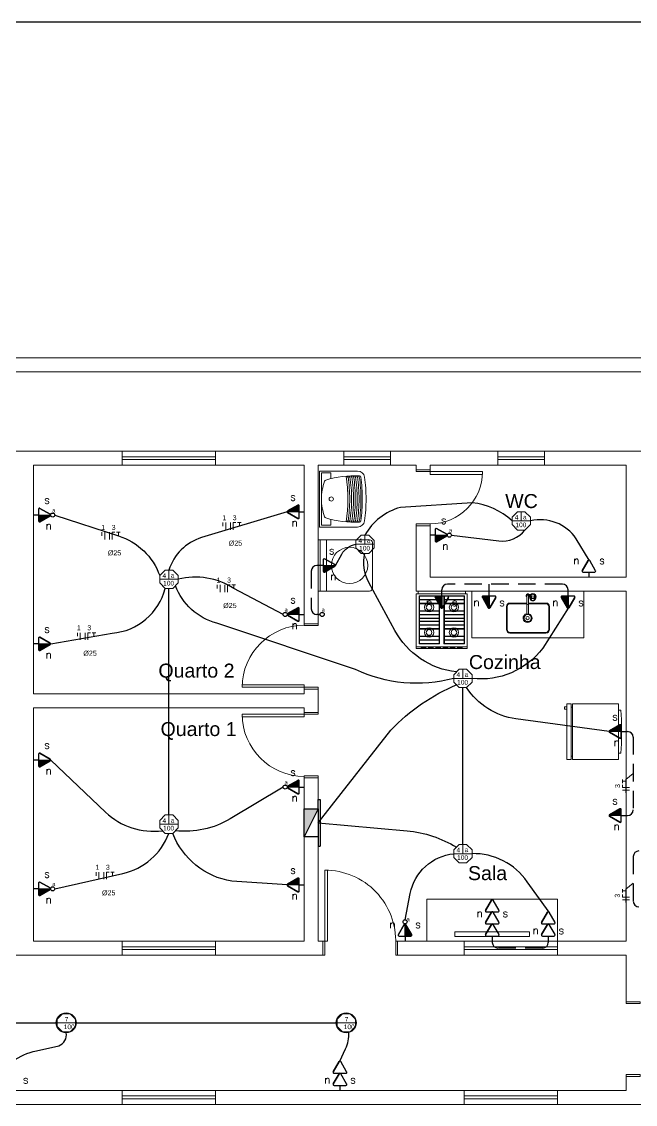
# Model space of a CAD drawing. Header units: millimetres. Extents: x 50 to 186, y -32 to 33.
# Drawn here: x 67.29 to 73.87, y 21.82 to 33.43 of the extents above; entities that cross this region are included whole.
import ezdxf

# ---------------------------------------------------------------- set-up
doc = ezdxf.new("R2010")
doc.units = ezdxf.units.MM
doc.linetypes.add('HIDDEN', pattern=[0.375, 0.25, -0.125])
doc.layers.get('0').update_dxf_attribs({"lineweight": 30})
for name, color, linetype in [('1 - Circuitos', 7, 'Continuous'), ('5 - Identificadores', 7, 'Continuous'), ('7 - Eletroduto', 6, 'Continuous'), ('8 - Pontos de luz', 5, 'Continuous'), ('Pontos de iluminação', 5, 'Continuous'), ('Pontos de Tomadas', 240, 'Continuous'), ('TEXTO', 7, 'Continuous')]:
    doc.layers.add(name, color=color, linetype=linetype)
for name, color, linetype, lineweight in [('11 - Quadro de cargas', 7, 'Continuous', 30), ('3 - Cozinha', 160, 'Continuous', 20), ('4 - Edificação', 7, 'Continuous', 20), ('Portas', 251, 'Continuous', 9)]:
    doc.layers.add(name, color=color, linetype=linetype, lineweight=lineweight)
doc.styles.add('Arial0', font='arial.ttf', dxfattribs={"height": 3.14658})
doc.styles.add('ROMANS', font='ROMANS.SHX')
doc.styles.add('SEACAD_Arial', font='arial.ttf')
doc.styles.get("Standard").update_dxf_attribs({"font": 'arial.ttf'})
doc.styles.add('TEXTO_NOMEQUADRO', font='arial.ttf')

# ---------------------------------------------------------------- blocks, each defined once
blk = doc.blocks.new('CO-F4PB')
for p, q in [((0.254, 0), (-0.254, 0)), ((0.254, 0), (-0.254, 0)), ((-0.254, 0), (-0.254, -0.03)), ((0.254, -0.03), (0.254, 0)), ((-0.274, -0.03), (-0.274, -0.596)), ((0.273, -0.03), (-0.274, -0.03)), ((-0.243, -0.05), (-0.243, -0.566)), ((-0.024, -0.05), (-0.243, -0.05)), ((-0.024, -0.09), (-0.243, -0.09)), ((-0.024, -0.095), (-0.243, -0.095)), ((-0.028, -0.055), (-0.239, -0.055)), ((-0.239, -0.055), (-0.239, -0.09)), ((-0.239, -0.095), (-0.239, -0.13)), ((-0.028, -0.055), (-0.028, -0.09)), ((-0.028, -0.095), (-0.028, -0.13)), ((-0.024, -0.05), (-0.024, -0.566)), ((0.023, -0.05), (0.023, -0.566)), ((0.243, -0.05), (0.023, -0.05)), ((0.243, -0.09), (0.023, -0.09)), ((0.243, -0.095), (0.023, -0.095)), ((0.238, -0.055), (0.028, -0.055)), ((0.028, -0.055), (0.028, -0.09)), ((0.028, -0.095), (0.028, -0.13)), ((0.238, -0.055), (0.238, -0.09)), ((0.238, -0.095), (0.238, -0.13)), ((0.243, -0.05), (0.243, -0.566)), ((0.273, -0.596), (0.273, -0.03)), ((-0.024, -0.13), (-0.243, -0.13)), ((-0.024, -0.135), (-0.243, -0.135)), ((-0.024, -0.21), (-0.243, -0.21)), ((-0.024, -0.215), (-0.243, -0.215)), ((-0.239, -0.135), (-0.239, -0.21)), ((-0.239, -0.215), (-0.239, -0.25)), ((-0.028, -0.135), (-0.028, -0.21)), ((-0.028, -0.215), (-0.028, -0.25)), ((0.243, -0.13), (0.023, -0.13)), ((0.243, -0.135), (0.023, -0.135)), ((0.243, -0.21), (0.023, -0.21)), ((0.243, -0.215), (0.023, -0.215)), ((0.028, -0.135), (0.028, -0.21)), ((0.028, -0.215), (0.028, -0.25)), ((0.238, -0.135), (0.238, -0.21)), ((0.238, -0.215), (0.238, -0.25)), ((-0.024, -0.25), (-0.243, -0.25)), ((-0.024, -0.255), (-0.243, -0.255)), ((-0.024, -0.29), (-0.243, -0.29)), ((-0.024, -0.295), (-0.243, -0.295)), ((-0.243, -0.321), (-0.024, -0.321)), ((-0.243, -0.326), (-0.024, -0.326)), ((-0.239, -0.295), (-0.239, -0.321)), ((-0.239, -0.326), (-0.239, -0.361)), ((-0.239, -0.255), (-0.239, -0.29)), ((-0.028, -0.255), (-0.028, -0.29)), ((-0.028, -0.295), (-0.028, -0.321)), ((-0.028, -0.326), (-0.028, -0.361)), ((0.023, -0.321), (0.243, -0.321)), ((0.023, -0.326), (0.243, -0.326)), ((0.243, -0.25), (0.023, -0.25)), ((0.243, -0.255), (0.023, -0.255)), ((0.243, -0.29), (0.023, -0.29)), ((0.243, -0.295), (0.023, -0.295)), ((0.028, -0.255), (0.028, -0.29)), ((0.028, -0.295), (0.028, -0.321)), ((0.028, -0.326), (0.028, -0.361)), ((0.238, -0.255), (0.238, -0.29)), ((0.238, -0.295), (0.238, -0.321)), ((0.238, -0.326), (0.238, -0.361)), ((-0.243, -0.361), (-0.024, -0.361)), ((-0.243, -0.366), (-0.024, -0.366)), ((-0.243, -0.401), (-0.024, -0.401)), ((-0.243, -0.406), (-0.024, -0.406)), ((-0.239, -0.366), (-0.239, -0.401)), ((-0.239, -0.406), (-0.239, -0.481)), ((-0.028, -0.366), (-0.028, -0.401)), ((-0.028, -0.406), (-0.028, -0.481)), ((0.023, -0.401), (0.243, -0.401)), ((0.023, -0.406), (0.243, -0.406)), ((0.023, -0.361), (0.243, -0.361)), ((0.023, -0.366), (0.243, -0.366)), ((0.028, -0.366), (0.028, -0.401)), ((0.028, -0.406), (0.028, -0.481)), ((0.238, -0.366), (0.238, -0.401)), ((0.238, -0.406), (0.238, -0.481)), ((-0.243, -0.481), (-0.024, -0.481)), ((-0.243, -0.486), (-0.024, -0.486)), ((-0.243, -0.521), (-0.024, -0.521)), ((-0.243, -0.526), (-0.024, -0.526)), ((-0.243, -0.566), (-0.024, -0.566)), ((-0.239, -0.486), (-0.239, -0.521)), ((-0.239, -0.526), (-0.239, -0.561)), ((-0.239, -0.561), (-0.028, -0.561)), ((-0.028, -0.486), (-0.028, -0.521)), ((-0.028, -0.526), (-0.028, -0.561)), ((0.023, -0.481), (0.243, -0.481)), ((0.023, -0.486), (0.243, -0.486)), ((0.023, -0.521), (0.243, -0.521)), ((0.023, -0.526), (0.243, -0.526)), ((0.023, -0.566), (0.243, -0.566)), ((0.028, -0.486), (0.028, -0.521)), ((0.028, -0.526), (0.028, -0.561)), ((0.028, -0.561), (0.238, -0.561)), ((0.238, -0.486), (0.238, -0.521)), ((0.238, -0.526), (0.238, -0.561)), ((-0.274, -0.596), (0.273, -0.596)), ((-0.274, -0.596), (-0.274, -0.616)), ((-0.274, -0.616), (0.273, -0.616)), ((0.273, -0.616), (0.273, -0.596))]:
    blk.add_line(p, q)
for points in [[(-0.22, -0.606), (-0.17, -0.606), (-0.17, -0.596), (-0.22, -0.596)], [(-0.142, -0.606), (-0.092, -0.606), (-0.092, -0.596), (-0.142, -0.596)], [(-0.064, -0.606), (-0.014, -0.606), (-0.014, -0.596), (-0.064, -0.596)], [(0.014, -0.606), (0.064, -0.606), (0.064, -0.596), (0.014, -0.596)], [(0.092, -0.606), (0.142, -0.606), (0.142, -0.596), (0.092, -0.596)], [(0.17, -0.606), (0.22, -0.606), (0.22, -0.596), (0.17, -0.596)]]:
    blk.add_lwpolyline(points, close=True)
for centre, radius in [((-0.131, -0.173), 0.05), ((-0.131, -0.173), 0.03), ((0.136, -0.173), 0.05), ((0.136, -0.173), 0.03), ((-0.131, -0.443), 0.05), ((-0.131, -0.443), 0.03), ((0.136, -0.443), 0.05), ((0.136, -0.443), 0.03)]:
    blk.add_circle(centre, radius)
blk = doc.blocks.new('DUPLEX320PL')
for p, q in [((-0.058, -0.125), (-0.058, -0.618)), ((-0.058, -0.125), (0.538, -0.125)), ((0.538, -0.618), (0.538, -0.125)), ((0.538, -0.618), (-0.058, -0.618)), ((0.538, -0.634), (-0.058, -0.634)), ((-0.058, -0.634), (-0.058, -0.68)), ((-0.058, -0.68), (0.538, -0.68)), ((-0.023, -0.618), (-0.023, -0.634)), ((0.503, -0.634), (0.503, -0.618)), ((0.538, -0.634), (0.538, -0.68))]:
    blk.add_line(p, q)
blk.add_lwpolyline([(0.471, -0.125), (0.471, -0.1), (0.371, -0.093), (0.109, -0.093), (0.009, -0.1), (0.009, -0.125)])
blk.add_lwpolyline([(0.48, -0.68), (0.48, -0.704), (0.504, -0.704), (0.504, -0.68)], close=True)
blk = doc.blocks.new('A$C1AD15EB6')
for p, q in [((0.55, 0.58), (0, 0.58)), ((0, 0.03), (0, 0.58)), ((0.55, 0.561), (0, 0.561)), ((0.55, 0.491), (0, 0.491)), ((0.55, 0.03), (0.55, 0.58)), ((0.03, 0), (0.52, 0))]:
    blk.add_line(p, q)
for centre, start, end in [((0.03, 0.03), 180, 270), ((0.52, 0.03), 270, 0)]:
    blk.add_arc(centre, 0.03, start, end)
blk = doc.blocks.new('TANQUE-02')
for p, q in [((-0.3, 0), (0.3, 0)), ((-0.3, -0.408), (-0.3, 0)), ((0.3, -0.408), (0.3, 0)), ((-0.28, -0.02), (0.28, -0.02)), ((-0.28, -0.12), (-0.28, -0.02)), ((0.28, -0.12), (0.28, -0.02)), ((-0.28, -0.12), (-0.217, -0.12)), ((0.217, -0.12), (0.28, -0.12))]:
    blk.add_line(p, q)
blk.add_circle((0, -0.125), 0.0225)
for centre, radius, start, end in [((0.845, -0.382), 1.094, 163.278, 182.4053), ((-0.184, -0.073), 0.02, 110.2384, 163.278), ((0, -0.571), 0.551, 90, 110.2384), ((0, -0.571), 0.551, 69.7616, 90), ((0.184, -0.073), 0.02, 16.722, 69.7616), ((-0.845, -0.382), 1.094, 357.5947, 16.722), ((0, 1.215), 1.518, 260.7226, 279.2774), ((0.845, -0.382), 1.084, 177.5224, 178.0541), ((0, 1.215), 1.578, 261.3053, 270), ((0.845, -0.382), 1.084, 176.4604, 176.9911), ((0, 1.215), 1.558, 261.2252, 270), ((0.845, -0.382), 1.084, 175.4, 175.93), ((0, 1.215), 1.538, 261.1569, 270), ((0, 1.215), 1.518, 270, 279.2774), ((0, 1.215), 1.538, 270, 278.8431), ((0, 1.215), 1.558, 270, 278.7748), ((0, 1.215), 1.578, 270, 278.6947), ((-0.845, -0.382), 1.084, 4.07, 4.6), ((-0.845, -0.382), 1.084, 3.0089, 3.5396), ((-0.845, -0.382), 1.084, 1.9459, 2.4776), ((-0.225, -0.408), 0.075, 180, 262.0805), ((-0.233, -0.427), 0.015, 182.4053, 261.8717), ((0.845, -0.382), 1.084, 178.5864, 179.1193), ((0, 1.215), 1.598, 261.3969, 270), ((0.845, -0.382), 1.084, 179.6527, 180.1868), ((0, 1.215), 1.618, 261.4997, 270), ((0.845, -0.382), 1.084, 180.7216, 181.2572), ((0, 1.215), 1.638, 261.6133, 270), ((0.845, -0.382), 1.084, 181.7934, 182.3305), ((0, 1.215), 1.658, 261.7373, 270), ((0, 1.206), 1.664, 261.8717, 270), ((0, 1.215), 1.598, 270, 278.6031), ((0, 1.215), 1.618, 270, 278.5003), ((0, 1.215), 1.638, 270, 278.3867), ((0, 1.215), 1.658, 270, 278.2627), ((0, 1.206), 1.664, 270, 278.1283), ((0.225, -0.408), 0.075, 277.9195, 0), ((0.233, -0.427), 0.015, 278.1283, 357.5947), ((-0.845, -0.382), 1.084, 357.6695, 358.2066), ((-0.845, -0.382), 1.084, 0.8807, 1.4136), ((-0.845, -0.382), 1.084, 359.8132, 0.3473), ((-0.845, -0.382), 1.084, 358.7428, 359.2784), ((0, 1.206), 1.704, 262.0805, 270), ((0, 1.206), 1.704, 270, 277.9195)]:
    blk.add_arc(centre, radius, start, end)
blk = doc.blocks.new('CUBA-COZ-02')
for p, q in [((-0.009, 0.245), (-0.009, 0.228)), ((0.011, 0.245), (0.011, 0.228)), ((0.015, 0.252), (0.031, 0.252)), ((0.038, 0.252), (0.038, 0.237)), ((0.04, 0.216), (0.04, 0.238)), ((0.071, 0.216), (0.071, 0.238)), ((0.073, 0.252), (0.073, 0.237)), ((-0.009, 0.228), (-0.009, 0.057)), ((0.011, 0.228), (0.011, 0.057)), ((0.015, 0.232), (0.021, 0.232)), ((0.031, 0.203), (0.031, 0.224)), ((0.081, 0.203), (0.081, 0.224)), ((-0.009, 0.057), (-0.009, 0.052)), ((0.011, 0.057), (0.011, 0.052))]:
    blk.add_line(p, q)
for points in [[(-0.009, 0.161), (-0.189, 0.161, 0.414214), (-0.227, 0.123), (-0.227, -0.123, 0.414214), (-0.189, -0.161), (0.197, -0.161, 0.414214), (0.235, -0.123), (0.235, 0.123, 0.414214), (0.197, 0.161), (0.011, 0.161)], [(-0.009, 0.153), (-0.189, 0.153, 0.414214), (-0.219, 0.123), (-0.219, -0.123, 0.414214), (-0.189, -0.153), (0.197, -0.153, 0.414214), (0.227, -0.123), (0.227, 0.123, 0.414214), (0.197, 0.153), (0.011, 0.153)]]:
    blk.add_lwpolyline(points, format="xyb")
blk.add_lwpolyline([(0.011, 0.037, -7.502529), (-0.009, 0.037, -0.133288)], format="xyb", close=True)
at = {"linetype": 'Continuous'}
for points in [[(0.039, 0.237, 0), (0.036, 0.235, 0), (0.034, 0.233, 0), (0.032, 0.23, 0), (0.031, 0.227, 0), (0.031, 0.224, 0)], [(0.081, 0.224, 0), (0.08, 0.227, 0), (0.079, 0.23, 0), (0.077, 0.233, 0), (0.075, 0.235, 0), (0.072, 0.237, 0)], [(0.039, 0.216, 0), (0.036, 0.213, 0), (0.034, 0.211, 0), (0.032, 0.208, 0), (0.031, 0.205, 0), (0.031, 0.202, 0)], [(0.031, 0.202, 0), (0.031, 0.199, 0), (0.032, 0.196, 0), (0.034, 0.193, 0), (0.037, 0.191, 0), (0.041, 0.188, 0), (0.045, 0.187, 0), (0.049, 0.186, 0), (0.053, 0.185, 0), (0.058, 0.185, 0), (0.062, 0.186, 0), (0.066, 0.187, 0), (0.07, 0.188, 0), (0.074, 0.191, 0), (0.077, 0.193, 0), (0.079, 0.196, 0), (0.08, 0.199, 0), (0.081, 0.202, 0)], [(0.075, 0.199, 0), (0.075, 0.201, 0), (0.073, 0.203, 0), (0.072, 0.205, 0), (0.069, 0.207, 0), (0.066, 0.208, 0), (0.062, 0.209, 0), (0.058, 0.21, 0), (0.055, 0.21, 0), (0.051, 0.209, 0), (0.047, 0.209, 0), (0.044, 0.207, 0), (0.041, 0.206, 0), (0.038, 0.204, 0), (0.037, 0.202, 0), (0.036, 0.2, 0), (0.036, 0.198, 0), (0.037, 0.196, 0), (0.038, 0.194, 0), (0.041, 0.192, 0), (0.044, 0.191, 0), (0.047, 0.189, 0), (0.051, 0.189, 0), (0.055, 0.188, 0), (0.058, 0.188, 0), (0.062, 0.189, 0), (0.066, 0.19, 0), (0.069, 0.191, 0), (0.072, 0.193, 0), (0.073, 0.195, 0), (0.075, 0.197, 0), (0.075, 0.199, 0)], [(0.081, 0.203, 0), (0.08, 0.206, 0), (0.079, 0.208, 0), (0.077, 0.211, 0), (0.075, 0.214, 0), (0.072, 0.216, 0)]]:
    blk.add_polyline3d(points, dxfattribs=at)
blk.add_circle((0, 0), 0.0182)
for centre, radius, start, end in [((0.001, 0.242), 0.0173, 35.4187, 234.5813), ((0.001, 0.242), 0.0126, 322.2518, 217.7482), ((0.001, 0.224), 0.0233, 64.5555, 115.4445), ((0.001, 0.242), 0.0173, 324.5813, 35.4187), ((0.056, 0.227), 0.035, 315.5647, 224.4353), ((0.056, 0.227), 0.032, 321.3752, 218.6248), ((0.056, 0.173), 0.0816, 77.5382, 102.4618), ((0.04, 0.236), 0.002, 74.314, 121.5675), ((0.056, 0.291), 0.0549, 254.3139, 285.6861), ((0.071, 0.236), 0.002, 58.4325, 105.6861), ((0.001, 0.121), 0.0233, 64.5555, 115.4445), ((0.001, 0.242), 0.0173, 305.4187, 324.5813), ((0.04, 0.214), 0.002, 63.9749, 122.1559), ((0.056, 0.246), 0.0335, 243.9749, 296.0251), ((0.071, 0.214), 0.002, 57.8441, 116.0251), ((0, 0), 0.0482, 101.3439, 77.3856), ((0.001, 0.052), 0.0112, 153.7208, 26.2792), ((0.001, 0.052), 0.01, 180, 0)]:
    blk.add_arc(centre, radius, start, end)
blk = doc.blocks.new('ponto de luz')
at = {"color": 5, "linetype": 'Continuous', "lineweight": 15, "true_color": 0x000005}
blk.add_lwpolyline([(63.64, -13.76), (63.558, -13.76), (63.501, -13.819), (63.501, -13.898), (63.558, -13.957), (63.64, -13.957), (63.698, -13.898), (63.698, -13.819)], close=True, dxfattribs=at)
for points in [[(63.599, -13.859), (63.599, -13.76), (63.599, -13.76)], [(63.698, -13.859), (63.501, -13.859), (63.501, -13.859)]]:
    blk.add_lwpolyline(points, dxfattribs=at)
at = {"layer": '1 - Circuitos'}
blk.add_attdef('N', (63.531, -13.845), '', height=0.05, dxfattribs=at)
at = {"layer": '5 - Identificadores', "flags": 4}
for tag, p in [('R', (63.619, -13.843)), ('S', (63.538, -13.925))]:
    blk.add_attdef(tag, p, '', height=0.05, dxfattribs=at)
blk = doc.blocks.new('Sensor')
at = {"color": 5, "linetype": 'Continuous', "lineweight": 15, "true_color": 0x000005}
blk.add_lwpolyline([(63.64, -14.157), (63.558, -14.157), (63.501, -14.215), (63.501, -14.295), (63.558, -14.353), (63.64, -14.353), (63.698, -14.295), (63.698, -14.215)], close=True, dxfattribs=at)
blk.add_lwpolyline([(63.698, -14.255), (63.501, -14.255), (63.501, -14.255)], dxfattribs=at)
at = {"layer": '8 - Pontos de luz'}
blk.add_circle((63.599, -14.255), 0.106, dxfattribs=at)
at = {"layer": '5 - Identificadores'}
for tag, p in [('N', (63.583, -14.244)), ('S', (63.574, -14.323))]:
    blk.add_attdef(tag, p, '', height=0.05, dxfattribs=at)

msp = doc.modelspace()

# ---------------------------------------------------------------- hatches: boundary and pattern name
at = {"layer": '7 - Eletroduto'}
h = msp.add_hatch(color=256, dxfattribs=at)
h.dxf.hatch_style = 1
h.paths.add_polyline_path([(70.321, 24.992), (70.321, 24.692), (70.471, 24.992)])
at = {"layer": 'Pontos de Tomadas'}
h = msp.add_hatch(color=256, dxfattribs=at)
h.dxf.hatch_style = 1
h.paths.add_polyline_path([(70.142, 28.183, 0.268035), (70.138, 28.174), (70.267, 28.174), (70.267, 28.238, 0.577243), (70.253, 28.246)])
h = msp.add_hatch(color=256, dxfattribs=at)
h.dxf.hatch_style = 1
h.paths.add_polyline_path([(67.599, 28.131, 0.268035), (67.604, 28.139), (67.474, 28.139), (67.474, 28.076, 0.577243), (67.489, 28.067)])
h = msp.add_hatch(color=256, dxfattribs=at)
h.dxf.hatch_style = 1
h.paths.add_polyline_path([(71.849, 27.916, 0.268035), (71.854, 27.924), (71.724, 27.924), (71.724, 27.861, 0.577243), (71.739, 27.852)])
h = msp.add_hatch(dxfattribs=at)
h.set_pattern_fill('ANGLE', color=256)
h.set_pattern_definition([(0, (0, 0), (0, 6.985), [5.08, -1.905]), (90, (0, 0), (-6.985, 4e-16), [5.08, -1.905])])
h.paths.add_polyline_path([(73.379, 27.653, 0.577564), (73.362, 27.653), (73.299, 27.543, 0.577243), (73.307, 27.528), (73.434, 27.528, 0.577243), (73.443, 27.543)])
h = msp.add_hatch(color=256, dxfattribs=at)
h.dxf.hatch_style = 1
h.paths.add_polyline_path([(70.649, 27.591, 0.268035), (70.654, 27.599), (70.524, 27.599), (70.524, 27.536, 0.577243), (70.539, 27.527)])
h = msp.add_hatch(color=256, dxfattribs=at)
h.dxf.hatch_style = 1
h.paths.add_polyline_path([(71.786, 27.146, 0.268035), (71.794, 27.141), (71.794, 27.271), (71.731, 27.271, 0.577243), (71.722, 27.256)])
h = msp.add_hatch(color=256, dxfattribs=at)
h.dxf.hatch_style = 1
h.paths.add_polyline_path([(72.292, 27.146, 0.268035), (72.301, 27.141), (72.301, 27.271), (72.237, 27.271, 0.577243), (72.229, 27.256)])
h = msp.add_hatch(color=256, dxfattribs=at)
h.dxf.hatch_style = 1
h.paths.add_polyline_path([(73.138, 27.146, 0.268035), (73.147, 27.141), (73.147, 27.271), (73.083, 27.271, 0.577243), (73.075, 27.256)])
h = msp.add_hatch(color=256, dxfattribs=at)
h.dxf.hatch_style = 1
h.paths.add_polyline_path([(70.142, 27.083, 0.268035), (70.138, 27.074), (70.267, 27.074), (70.267, 27.138, 0.577243), (70.253, 27.146)])
h = msp.add_hatch(color=256, dxfattribs=at)
h.dxf.hatch_style = 1
h.paths.add_polyline_path([(67.599, 26.751, 0.268035), (67.604, 26.759), (67.474, 26.759), (67.474, 26.696, 0.577243), (67.489, 26.687)])
h = msp.add_hatch(color=256, dxfattribs=at)
h.dxf.hatch_style = 1
h.paths.add_polyline_path([(73.592, 25.828, 0.268035), (73.588, 25.819), (73.717, 25.819), (73.717, 25.883, 0.577243), (73.703, 25.891)])
h = msp.add_hatch(color=256, dxfattribs=at)
h.dxf.hatch_style = 1
h.paths.add_polyline_path([(67.599, 25.506, 0.268035), (67.604, 25.514), (67.474, 25.514), (67.474, 25.451, 0.577243), (67.489, 25.442)])
h = msp.add_hatch(color=256, dxfattribs=at)
h.dxf.hatch_style = 1
h.paths.add_polyline_path([(70.142, 25.233, 0.268035), (70.138, 25.224), (70.267, 25.224), (70.267, 25.288, 0.577243), (70.253, 25.296)])
h = msp.add_hatch(color=256, dxfattribs=at)
h.dxf.hatch_style = 1
h.paths.add_polyline_path([(73.592, 24.928, 0.268035), (73.588, 24.919), (73.717, 24.919), (73.717, 24.983, 0.577243), (73.703, 24.991)])
h = msp.add_hatch(color=256, dxfattribs=at)
h.dxf.hatch_style = 1
h.paths.add_polyline_path([(70.142, 24.183, 0.268035), (70.138, 24.175), (70.267, 24.175), (70.267, 24.239, 0.577243), (70.253, 24.247)])
h = msp.add_hatch(color=256, dxfattribs=at)
h.dxf.hatch_style = 1
h.paths.add_polyline_path([(67.599, 24.126, 0.268035), (67.604, 24.134), (67.474, 24.134), (67.474, 24.071, 0.577243), (67.489, 24.062)])
h = msp.add_hatch(color=256, dxfattribs=at)
h.dxf.hatch_style = 1
h.paths.add_polyline_path([(71.409, 23.753, 0.268035), (71.401, 23.758), (71.401, 23.628), (71.464, 23.628, 0.577243), (71.473, 23.643)])

# ---------------------------------------------------------------- linework, layer by layer
at = {"layer": '1 - Circuitos', "color": 7, "linetype": 'Continuous', "lineweight": 15, "true_color": 0x000007}
for points in [[(69.449, 28.02), (69.449, 28.058), (69.449, 28.058)], [(69.48, 27.982), (69.48, 28.058), (69.48, 28.058)], [(69.531, 27.982), (69.531, 28.058), (69.531, 28.058)], [(69.587, 28.058), (69.56, 28.058), (69.56, 27.982)], [(69.607, 28.058), (69.644, 28.058), (69.626, 28.058), (69.626, 28.02)], [(68.153, 27.916), (68.153, 27.954), (68.153, 27.954)], [(68.183, 27.878), (68.183, 27.954), (68.183, 27.954)], [(68.234, 27.878), (68.234, 27.954), (68.234, 27.954)], [(68.291, 27.954), (68.263, 27.954), (68.263, 27.878)], [(68.31, 27.954), (68.347, 27.954), (68.329, 27.954), (68.329, 27.916)], [(69.389, 27.352), (69.389, 27.39), (69.389, 27.39)], [(69.419, 27.314), (69.419, 27.39), (69.419, 27.39)], [(69.47, 27.314), (69.47, 27.39), (69.47, 27.39)], [(69.527, 27.39), (69.499, 27.39), (69.499, 27.314)], [(69.546, 27.39), (69.583, 27.39), (69.565, 27.39), (69.565, 27.352)], [(67.891, 26.84), (67.891, 26.878), (67.891, 26.878)], [(67.921, 26.803), (67.921, 26.878), (67.921, 26.878)], [(67.973, 26.803), (67.973, 26.878), (67.973, 26.878)], [(68.029, 26.878), (68.002, 26.878), (68.002, 26.803)], [(68.049, 26.878), (68.086, 26.878), (68.068, 26.878), (68.068, 26.84)], [(73.729, 25.267), (73.729, 25.304), (73.729, 25.286), (73.767, 25.287)], [(73.729, 25.248), (73.729, 25.22), (73.805, 25.221)], [(73.805, 25.192), (73.729, 25.191), (73.729, 25.191)], [(68.091, 24.274), (68.091, 24.311), (68.091, 24.311)], [(68.121, 24.236), (68.121, 24.311), (68.121, 24.311)], [(68.172, 24.236), (68.172, 24.311), (68.172, 24.311)], [(68.229, 24.311), (68.201, 24.311), (68.201, 24.236)], [(68.248, 24.311), (68.285, 24.311), (68.267, 24.311), (68.267, 24.273)], [(73.729, 24.093), (73.729, 24.13), (73.729, 24.112), (73.767, 24.112)], [(73.729, 24.073), (73.729, 24.046), (73.805, 24.046)], [(73.805, 24.017), (73.729, 24.017), (73.729, 24.017)]]:
    msp.add_lwpolyline(points, dxfattribs=at)
at = {"layer": '1 - Circuitos', "color": 5, "linetype": 'Continuous', "lineweight": 15, "true_color": 0x000005}
for points in [[(73.846, 25.369), (73.767, 25.305), (73.767, 25.163)], [(73.846, 24.195), (73.767, 24.13), (73.767, 23.989)]]:
    msp.add_lwpolyline(points, dxfattribs=at)
at = {"layer": '11 - Quadro de cargas'}
msp.add_line((49.668, 33.426), (101.797, 33.426), dxfattribs=at)
at = {"layer": '3 - Cozinha'}
for points in [[(72.118, 26.824), (73.318, 26.824), (73.318, 27.324), (72.118, 27.324)], [(73.036, 24.024), (71.636, 24.024), (71.636, 23.574), (73.036, 23.574)], [(72.736, 23.674), (71.936, 23.674), (71.936, 23.624), (72.736, 23.624)]]:
    msp.add_lwpolyline(points, close=True, dxfattribs=at)
msp.add_circle((70.806, 27.599), 0.195, dxfattribs=at)
at = {"layer": '4 - Edificação', "color": 252}
msp.add_line((80.421, 29.674), (60.471, 29.674), dxfattribs=at)
at = {"layer": '4 - Edificação'}
for p, q in [((60.471, 28.824), (80.421, 28.824)), ((67.421, 26.224), (67.421, 28.674)), ((67.421, 28.674), (70.321, 28.674)), ((70.321, 28.674), (70.321, 26.974)), ((70.471, 26.974), (70.471, 28.674)), ((70.471, 28.674), (71.521, 28.674)), ((71.521, 28.674), (71.521, 28.624)), ((71.671, 28.674), (73.771, 28.674)), ((71.671, 28.674), (71.671, 28.624)), ((73.771, 28.674), (73.771, 27.474)), ((71.671, 28.624), (71.521, 28.624)), ((71.521, 28.024), (71.521, 27.474)), ((71.671, 28.024), (71.521, 28.024)), ((71.671, 28.024), (71.671, 27.474)), ((71.521, 27.524), (71.521, 27.324)), ((73.771, 27.474), (71.671, 27.474)), ((71.521, 27.324), (73.771, 27.324)), ((73.771, 27.324), (73.771, 23.574)), ((70.321, 26.974), (70.471, 26.974)), ((67.421, 26.224), (70.321, 26.224)), ((70.321, 26.224), (70.321, 26.274)), ((70.321, 26.274), (70.471, 26.274)), ((70.471, 26.274), (70.471, 26.024)), ((67.421, 23.574), (67.421, 26.074)), ((67.421, 26.074), (70.321, 26.074)), ((70.321, 26.024), (70.321, 26.074)), ((70.471, 26.024), (70.321, 26.024)), ((70.471, 25.324), (70.321, 25.324)), ((70.321, 25.324), (70.321, 23.574)), ((70.471, 23.574), (70.471, 25.324)), ((70.321, 23.574), (67.421, 23.574)), ((70.541, 23.574), (70.471, 23.574)), ((73.771, 23.574), (71.301, 23.574)), ((71.321, 23.424), (71.321, 23.574)), ((63.621, 23.424), (70.541, 23.424)), ((71.301, 23.424), (73.771, 23.424)), ((73.771, 23.424), (73.771, 22.924)), ((73.921, 22.924), (73.771, 22.924)), ((73.771, 21.974), (73.771, 22.124)), ((73.771, 22.124), (73.921, 22.124)), ((61.671, 21.974), (73.771, 21.974)), ((55.671, 21.824), (80.421, 21.824))]:
    msp.add_line(p, q, dxfattribs=at)
at = {"layer": '4 - Edificação', "color": 252}
msp.add_lwpolyline([(53.571, 21.824), (80.571, 21.824), (80.571, 29.824), (53.571, 29.824)], close=True, dxfattribs=at)
at = {"layer": '7 - Eletroduto', "linetype": 'HIDDEN', "ltscale": 0.75}
for p, q in [((70.396, 27.539), (70.396, 27.134)), ((73.087, 27.399), (71.854, 27.399)), ((73.846, 25.759), (73.846, 24.979)), ((73.846, 24.48), (73.846, 24)), ((72.876, 23.499), (72.396, 23.499))]:
    msp.add_line(p, q, dxfattribs=at)
at = {"layer": '7 - Eletroduto'}
for p, q in [((70.471, 27.599), (70.456, 27.599)), ((72.301, 27.324), (72.301, 27.399)), ((71.794, 27.324), (71.794, 27.339)), ((73.147, 27.324), (73.147, 27.339)), ((70.471, 27.074), (70.456, 27.074)), ((73.771, 25.819), (73.786, 25.819)), ((70.471, 24.992), (70.471, 25.092)), ((70.471, 25.092), (70.491, 25.092)), ((70.491, 25.092), (70.491, 24.592)), ((70.321, 24.692), (70.321, 24.992)), ((70.321, 24.992), (70.471, 24.992)), ((70.471, 24.992), (70.321, 24.692)), ((70.471, 24.992), (70.471, 24.692)), ((73.771, 24.919), (73.786, 24.919)), ((70.471, 24.692), (70.321, 24.692)), ((70.471, 24.692), (70.471, 24.592)), ((70.471, 24.592), (70.491, 24.592)), ((72.336, 23.574), (72.336, 23.559)), ((72.936, 23.574), (72.936, 23.559)), ((64.877, 22.698), (67.664, 22.698)), ((67.877, 22.698), (70.664, 22.698))]:
    msp.add_line(p, q, dxfattribs=at)
for points in [[(72.547, 28.076, 0.167482), (72.12, 28.27), (71.351, 28.22, 0.202668), (70.971, 27.924, 67.35893)], [(67.648, 28.139), (68.329, 27.916, -0.235692), (68.772, 27.491, -1.806314)], [(70.138, 28.174), (69.221, 27.897, 0.248609), (68.87, 27.549, 1.35966)], [(73.375, 27.657), (73.235, 27.886, 0.309937), (72.745, 28.076, 3.568283)], [(71.898, 27.924), (72.406, 27.862, 0.263073), (72.686, 27.978, -9.951276)], [(70.654, 27.599), (70.723, 27.72, -0.221396), (70.872, 27.826, -0.090245)], [(71.951, 26.458, -0.245875), (71.292, 26.902), (71.014, 27.418, -0.193187), (70.97, 27.728, -0.179094)], [(71.922, 26.389, -0.180052), (70.871, 26.485), (69.383, 26.98, -0.239092), (68.94, 27.382, -4.791177)], [(70.094, 27.074), (69.565, 27.352, 0.209593), (68.97, 27.451, 7.83207)], [(67.604, 26.759), (68.264, 26.874, 0.32244), (68.83, 27.353, -14.429433)], [(73.147, 27.141), (72.876, 26.712, -0.265972), (72.12, 26.388, 8.230498)], [(70.471, 24.84), (71.25, 25.835, -0.106289), (71.959, 26.322, -2.210213)], [(73.588, 25.819), (72.589, 25.956, -0.217758), (72.061, 26.29, 6.805289)], [(67.604, 25.514), (68.192, 24.956, 0.226052), (68.801, 24.757, -0.492132)], [(70.094, 25.224), (69.527, 24.884, -0.165045), (68.94, 24.757, 0.056891)], [(70.471, 24.842), (71.422, 24.755, -0.114414), (71.951, 24.58, 0.280528)], [(67.648, 24.134), (68.376, 24.298, 0.252993), (68.87, 24.728, -0.692834)], [(70.138, 24.175), (69.545, 24.215, -0.263295), (68.911, 24.728, -0.369261)], [(71.401, 23.802), (71.456, 24.084, -0.328879), (71.922, 24.51, 0.899041)], [(72.944, 23.882), (72.711, 24.209, 0.249814), (72.119, 24.511, -4.254472)], [(67.196, 22.287, -0.103839), (67.451, 22.398), (67.691, 22.451, 0.348968), (67.771, 22.591, 17.605746)], [(70.702, 22.287), (70.764, 22.421, 0.121134), (70.797, 22.595, -4.674369)]]:
    msp.add_lwpolyline(points, format="xyb", dxfattribs=at)
for points in [[(68.87, 24.924), (68.87, 27.353)], [(72.02, 24.609), (72.02, 26.29)]]:
    msp.add_lwpolyline(points, dxfattribs=at)
for centre, start, end in [((70.456, 27.539), 90, 180), ((71.854, 27.339), 90, 180), ((73.087, 27.339), 0, 90), ((70.456, 27.134), 180, 270), ((73.786, 25.759), 0, 90), ((73.786, 24.979), 270, 0), ((73.906, 24.48), 90, 180), ((73.906, 24), 180, 270), ((72.396, 23.559), 180, 270), ((72.876, 23.559), 270, 0)]:
    msp.add_arc(centre, 0.06, start, end, dxfattribs=at)
at = {"layer": 'Pontos de Tomadas'}
for p, q in [((67.474, 28.203), (67.474, 28.076)), ((67.489, 28.211), (67.599, 28.148)), ((67.599, 28.148), (67.489, 28.211)), ((67.599, 28.148), (67.489, 28.211)), ((70.253, 28.246), (70.142, 28.183)), ((70.267, 28.111), (70.267, 28.238)), ((67.474, 28.139), (67.421, 28.139)), ((67.474, 28.139), (67.604, 28.139)), ((67.489, 28.067), (67.599, 28.131)), ((70.267, 28.174), (70.138, 28.174)), ((70.253, 28.102), (70.142, 28.166)), ((70.142, 28.166), (70.253, 28.102)), ((70.142, 28.166), (70.253, 28.102)), ((70.267, 28.174), (70.321, 28.174)), ((71.724, 27.988), (71.724, 27.861)), ((71.739, 27.996), (71.849, 27.933)), ((71.849, 27.933), (71.739, 27.996)), ((71.849, 27.933), (71.739, 27.996)), ((71.724, 27.924), (71.671, 27.924)), ((71.724, 27.924), (71.854, 27.924)), ((71.739, 27.852), (71.849, 27.916)), ((70.524, 27.663), (70.524, 27.536)), ((70.539, 27.671), (70.649, 27.608)), ((70.649, 27.608), (70.539, 27.671)), ((70.649, 27.608), (70.539, 27.671)), ((73.299, 27.543), (73.362, 27.653)), ((73.362, 27.653), (73.299, 27.543)), ((73.362, 27.653), (73.299, 27.543)), ((73.443, 27.543), (73.379, 27.653)), ((70.524, 27.599), (70.471, 27.599)), ((70.524, 27.599), (70.654, 27.599)), ((70.539, 27.527), (70.649, 27.591)), ((73.307, 27.528), (73.434, 27.528)), ((73.371, 27.528), (73.371, 27.474)), ((71.858, 27.271), (71.731, 27.271)), ((71.794, 27.271), (71.794, 27.324)), ((71.794, 27.271), (71.794, 27.141)), ((72.364, 27.271), (72.237, 27.271)), ((72.301, 27.271), (72.301, 27.324)), ((72.301, 27.271), (72.301, 27.141)), ((73.21, 27.271), (73.083, 27.271)), ((73.147, 27.271), (73.147, 27.324)), ((73.147, 27.271), (73.147, 27.141)), ((71.722, 27.256), (71.786, 27.146)), ((71.866, 27.256), (71.803, 27.146)), ((71.803, 27.146), (71.866, 27.256)), ((71.803, 27.146), (71.866, 27.256)), ((72.229, 27.256), (72.292, 27.146)), ((72.373, 27.256), (72.309, 27.146)), ((72.309, 27.146), (72.373, 27.256)), ((72.309, 27.146), (72.373, 27.256)), ((73.075, 27.256), (73.138, 27.146)), ((73.219, 27.256), (73.155, 27.146)), ((73.155, 27.146), (73.219, 27.256)), ((73.155, 27.146), (73.219, 27.256)), ((70.267, 27.074), (70.138, 27.074)), ((70.253, 27.146), (70.142, 27.083)), ((70.253, 27.002), (70.142, 27.066)), ((70.142, 27.066), (70.253, 27.002)), ((70.142, 27.066), (70.253, 27.002)), ((70.267, 27.011), (70.267, 27.138)), ((70.267, 27.074), (70.321, 27.074)), ((70.471, 27.074), (70.491, 27.074)), ((67.474, 26.823), (67.474, 26.696)), ((67.489, 26.831), (67.599, 26.768)), ((67.599, 26.768), (67.489, 26.831)), ((67.599, 26.768), (67.489, 26.831)), ((67.474, 26.759), (67.421, 26.759)), ((67.474, 26.759), (67.604, 26.759)), ((67.489, 26.687), (67.599, 26.751)), ((73.703, 25.891), (73.592, 25.828)), ((73.717, 25.756), (73.717, 25.883)), ((73.717, 25.819), (73.588, 25.819)), ((73.703, 25.747), (73.592, 25.811)), ((73.592, 25.811), (73.703, 25.747)), ((73.592, 25.811), (73.703, 25.747)), ((73.717, 25.819), (73.771, 25.819)), ((67.474, 25.578), (67.474, 25.451)), ((67.489, 25.586), (67.599, 25.523)), ((67.599, 25.523), (67.489, 25.586)), ((67.599, 25.523), (67.489, 25.586)), ((67.474, 25.514), (67.421, 25.514)), ((67.474, 25.514), (67.604, 25.514)), ((67.489, 25.442), (67.599, 25.506)), ((70.253, 25.296), (70.142, 25.233)), ((70.267, 25.224), (70.138, 25.224)), ((70.253, 25.152), (70.142, 25.216)), ((70.142, 25.216), (70.253, 25.152)), ((70.142, 25.216), (70.253, 25.152)), ((70.267, 25.161), (70.267, 25.288)), ((70.267, 25.224), (70.321, 25.224)), ((73.703, 24.991), (73.592, 24.928)), ((73.717, 24.856), (73.717, 24.983)), ((73.717, 24.919), (73.588, 24.919)), ((73.703, 24.847), (73.592, 24.911)), ((73.592, 24.911), (73.703, 24.847)), ((73.592, 24.911), (73.703, 24.847)), ((73.717, 24.919), (73.771, 24.919)), ((67.474, 24.134), (67.421, 24.134)), ((67.474, 24.198), (67.474, 24.071)), ((67.474, 24.134), (67.604, 24.134)), ((67.489, 24.206), (67.599, 24.143)), ((67.599, 24.143), (67.489, 24.206)), ((67.599, 24.143), (67.489, 24.206)), ((70.267, 24.175), (70.138, 24.175)), ((70.253, 24.247), (70.142, 24.183)), ((70.253, 24.103), (70.142, 24.167)), ((70.142, 24.167), (70.253, 24.103)), ((70.142, 24.167), (70.253, 24.103)), ((70.267, 24.111), (70.267, 24.239)), ((70.267, 24.175), (70.321, 24.175)), ((67.489, 24.062), (67.599, 24.126)), ((72.264, 23.902), (72.327, 24.012)), ((72.327, 24.012), (72.264, 23.902)), ((72.327, 24.012), (72.264, 23.902)), ((72.408, 23.902), (72.344, 24.012)), ((72.264, 23.772), (72.327, 23.882)), ((72.327, 23.882), (72.264, 23.772)), ((72.327, 23.882), (72.264, 23.772)), ((72.272, 23.887), (72.399, 23.887)), ((72.408, 23.772), (72.344, 23.882)), ((72.864, 23.772), (72.927, 23.882)), ((72.927, 23.882), (72.864, 23.772)), ((72.927, 23.882), (72.864, 23.772)), ((73.008, 23.772), (72.944, 23.882)), ((71.329, 23.643), (71.392, 23.753)), ((71.392, 23.753), (71.329, 23.643)), ((71.392, 23.753), (71.329, 23.643)), ((71.401, 23.628), (71.401, 23.758)), ((71.473, 23.643), (71.409, 23.753)), ((72.264, 23.643), (72.327, 23.753)), ((72.327, 23.753), (72.264, 23.643)), ((72.327, 23.753), (72.264, 23.643)), ((72.272, 23.758), (72.399, 23.758)), ((72.408, 23.643), (72.344, 23.753)), ((72.864, 23.643), (72.927, 23.753)), ((72.927, 23.753), (72.864, 23.643)), ((72.927, 23.753), (72.864, 23.643)), ((72.872, 23.758), (72.999, 23.758)), ((73.008, 23.643), (72.944, 23.753)), ((71.337, 23.628), (71.464, 23.628)), ((71.401, 23.628), (71.401, 23.574)), ((72.272, 23.628), (72.399, 23.628)), ((72.336, 23.628), (72.336, 23.574)), ((72.872, 23.628), (72.999, 23.628)), ((72.936, 23.628), (72.936, 23.574)), ((70.631, 22.172), (70.695, 22.282)), ((70.695, 22.282), (70.631, 22.172)), ((70.695, 22.282), (70.631, 22.172)), ((70.775, 22.172), (70.712, 22.282)), ((70.631, 22.043), (70.695, 22.153)), ((70.695, 22.153), (70.631, 22.043)), ((70.695, 22.153), (70.631, 22.043)), ((70.64, 22.158), (70.767, 22.158)), ((70.775, 22.043), (70.712, 22.153)), ((70.64, 22.028), (70.767, 22.028)), ((70.703, 22.028), (70.703, 21.974))]:
    msp.add_line(p, q, dxfattribs=at)
for centre in [(67.626, 28.139), (71.876, 27.924), (70.116, 27.074), (70.513, 27.074), (70.116, 25.224), (67.626, 24.134), (71.401, 23.78)]:
    msp.add_circle(centre, 0.022, dxfattribs=at)
for centre, start, end in [((67.484, 28.203), 60.0184, 180), ((70.257, 28.238), 0, 119.9816), ((67.594, 28.139), 299.9816, 60.0184), ((70.147, 28.174), 119.9816, 240.0184), ((70.257, 28.111), 240.0184, 0), ((67.484, 28.076), 180, 299.9816), ((71.734, 27.988), 60.0184, 180), ((71.734, 27.861), 180, 299.9816), ((71.844, 27.924), 299.9816, 60.0184), ((70.534, 27.663), 60.0184, 180), ((73.371, 27.648), 29.9816, 150.0184), ((70.534, 27.536), 180, 299.9816), ((70.644, 27.599), 299.9816, 60.0184), ((73.307, 27.538), 150.0184, 270), ((73.434, 27.538), 270, 29.9816), ((71.731, 27.261), 90, 209.9816), ((71.858, 27.261), 330.0184, 90), ((72.237, 27.261), 90, 209.9816), ((72.364, 27.261), 330.0184, 90), ((73.083, 27.261), 90, 209.9816), ((73.21, 27.261), 330.0184, 90), ((70.147, 27.074), 119.9816, 240.0184), ((70.257, 27.138), 0, 119.9816), ((71.794, 27.151), 209.9816, 330.0184), ((72.301, 27.151), 209.9816, 330.0184), ((73.147, 27.151), 209.9816, 330.0184), ((70.257, 27.011), 240.0184, 0), ((67.484, 26.823), 60.0184, 180), ((67.484, 26.696), 180, 299.9816), ((67.594, 26.759), 299.9816, 60.0184), ((73.707, 25.883), 0, 119.9816), ((73.597, 25.819), 119.9816, 240.0184), ((73.707, 25.756), 240.0184, 0), ((67.484, 25.578), 60.0184, 180), ((67.484, 25.451), 180, 299.9816), ((67.594, 25.514), 299.9816, 60.0184), ((70.257, 25.288), 0, 119.9816), ((70.147, 25.224), 119.9816, 240.0184), ((70.257, 25.161), 240.0184, 0), ((73.707, 24.983), 0, 119.9816), ((73.597, 24.919), 119.9816, 240.0184), ((73.707, 24.856), 240.0184, 0), ((70.257, 24.239), 0, 119.9816), ((67.484, 24.198), 60.0184, 180), ((67.594, 24.134), 299.9816, 60.0184), ((70.147, 24.175), 119.9816, 240.0184), ((67.484, 24.071), 180, 299.9816), ((70.257, 24.111), 240.0184, 0), ((72.336, 24.007), 29.9816, 150.0184), ((72.272, 23.897), 150.0184, 270), ((72.399, 23.897), 270, 29.9816), ((72.336, 23.878), 29.9816, 150.0184), ((72.936, 23.878), 29.9816, 150.0184), ((71.401, 23.748), 29.9816, 150.0184), ((72.272, 23.767), 150.0184, 270), ((72.336, 23.748), 29.9816, 150.0184), ((72.399, 23.767), 270, 29.9816), ((72.872, 23.767), 150.0184, 270), ((72.936, 23.748), 29.9816, 150.0184), ((72.999, 23.767), 270, 29.9816), ((71.337, 23.638), 150.0184, 270), ((71.464, 23.638), 270, 29.9816), ((72.272, 23.638), 150.0184, 270), ((72.399, 23.638), 270, 29.9816), ((72.872, 23.638), 150.0184, 270), ((72.999, 23.638), 270, 29.9816), ((70.703, 22.278), 29.9816, 150.0184), ((70.64, 22.167), 150.0184, 270), ((70.767, 22.167), 270, 29.9816), ((70.703, 22.148), 29.9816, 150.0184), ((70.64, 22.038), 150.0184, 270), ((70.767, 22.038), 270, 29.9816)]:
    msp.add_arc(centre, 0.00975, start, end, dxfattribs=at)
at = {"layer": 'Portas'}
for p, q in [((68.371, 28.764), (69.371, 28.764)), ((68.371, 28.734), (69.371, 28.734)), ((70.746, 28.764), (71.246, 28.764)), ((70.746, 28.734), (71.246, 28.734)), ((72.396, 28.764), (72.896, 28.764)), ((72.396, 28.734), (72.896, 28.734)), ((69.371, 23.514), (68.371, 23.514)), ((69.371, 23.484), (68.371, 23.484)), ((73.036, 23.514), (72.036, 23.514)), ((73.036, 23.484), (72.036, 23.484)), ((69.371, 21.914), (68.371, 21.914)), ((69.371, 21.884), (68.371, 21.884)), ((73.036, 21.914), (72.036, 21.914)), ((73.036, 21.884), (72.036, 21.884))]:
    msp.add_line(p, q, dxfattribs=at)
for points in [[(68.371, 28.674), (69.371, 28.674), (69.371, 28.824), (68.371, 28.824)], [(70.746, 28.674), (71.246, 28.674), (71.246, 28.824), (70.746, 28.824)], [(72.396, 28.674), (72.896, 28.674), (72.896, 28.824), (72.396, 28.824)], [(71.671, 28.624), (71.521, 28.624), (71.521, 28.604), (71.671, 28.604)], [(71.671, 28.604), (71.671, 28.574), (72.231, 28.574), (72.231, 28.604)], [(71.671, 28.044), (71.521, 28.044), (71.521, 28.024), (71.671, 28.024)], [(70.321, 26.954), (70.471, 26.954), (70.471, 26.974), (70.321, 26.974)], [(70.321, 26.294), (70.321, 26.321), (69.656, 26.321), (69.656, 26.294)], [(70.321, 26.274), (70.471, 26.274), (70.471, 26.294), (70.321, 26.294)], [(70.321, 26.004), (70.321, 25.978), (69.656, 25.978), (69.656, 26.004)], [(70.321, 26.004), (70.471, 26.004), (70.471, 26.024), (70.321, 26.024)], [(70.321, 25.324), (70.471, 25.324), (70.471, 25.344), (70.321, 25.344)], [(70.541, 23.574), (70.571, 23.574), (70.571, 24.334), (70.541, 24.334)], [(69.371, 23.574), (68.371, 23.574), (68.371, 23.424), (69.371, 23.424)], [(70.521, 23.574), (70.521, 23.424), (70.541, 23.424), (70.541, 23.574)], [(71.301, 23.574), (71.301, 23.424), (71.321, 23.424), (71.321, 23.574)], [(73.036, 23.574), (72.036, 23.574), (72.036, 23.424), (73.036, 23.424)], [(73.921, 22.904), (73.771, 22.904), (73.771, 22.924), (73.921, 22.924)], [(73.921, 22.124), (73.771, 22.124), (73.771, 22.144), (73.921, 22.144)], [(69.371, 21.974), (68.371, 21.974), (68.371, 21.824), (69.371, 21.824)], [(73.036, 21.974), (72.036, 21.974), (72.036, 21.824), (73.036, 21.824)]]:
    msp.add_lwpolyline(points, close=True, dxfattribs=at)
for centre, radius, start, end in [((71.671, 28.604), 0.56, 270, 0), ((70.321, 26.294), 0.665, 90, 180), ((70.321, 26.004), 0.665, 180, 270), ((70.541, 23.574), 0.76, 357.7377, 90)]:
    msp.add_arc(centre, radius, start, end, dxfattribs=at)

# ---------------------------------------------------------------- block references
at = {"layer": '3 - Cozinha', "color": 0, "extrusion": (0, 0, -1), "xscale": -1, "zscale": -1, "rotation": 270}
msp.add_blockref('TANQUE-02', (-70.485, 28.311), dxfattribs=at)
at = {"layer": '3 - Cozinha', "rotation": 90}
msp.add_blockref('A$C1AD15EB6', (71.051, 27.324), dxfattribs=at)
at = {"layer": '3 - Cozinha', "xscale": -1}
msp.add_blockref('CO-F4PB', (71.794, 27.324), dxfattribs=at)
at = {"layer": '3 - Cozinha', "color": 0, "rotation": 359.99938861993}
msp.add_blockref('CUBA-COZ-02', (72.714, 27.035), dxfattribs=at)
at = {"layer": '3 - Cozinha', "xscale": -1, "rotation": 270.000000000013}
msp.add_blockref('DUPLEX320PL', (73.814, 25.579), dxfattribs=at)
at = {"layer": 'Pontos de iluminação', "color": 2}
ref = msp.add_blockref('ponto de luz', (9.046, 41.935), dxfattribs=at)
ref.add_attrib('S', '100', (72.584, 28.009), dxfattribs={"layer": '5 - Identificadores', "height": 0.05})
ref.add_attrib('R', 'a', (72.665, 28.092), dxfattribs={"layer": '5 - Identificadores', "height": 0.05})
ref.add_attrib('N', '4', (72.577, 28.09), dxfattribs={"layer": '1 - Circuitos', "height": 0.05})
ref = msp.add_blockref('ponto de luz', (7.371, 41.685), dxfattribs=at)
ref.add_attrib('S', '100', (70.909, 27.759), dxfattribs={"layer": '5 - Identificadores', "height": 0.05})
ref.add_attrib('R', 'a', (70.99, 27.842), dxfattribs={"layer": '5 - Identificadores', "height": 0.05})
ref.add_attrib('N', '4', (70.902, 27.84), dxfattribs={"layer": '1 - Circuitos', "height": 0.05})
ref = msp.add_blockref('ponto de luz', (5.271, 41.31), dxfattribs=at)
ref.add_attrib('S', '100', (68.809, 27.384), dxfattribs={"layer": '5 - Identificadores', "height": 0.05})
ref.add_attrib('R', 'a', (68.89, 27.467), dxfattribs={"layer": '5 - Identificadores', "height": 0.05})
ref.add_attrib('N', '4', (68.802, 27.465), dxfattribs={"layer": '1 - Circuitos', "height": 0.05})
ref = msp.add_blockref('ponto de luz', (8.421, 40.247), dxfattribs=at)
ref.add_attrib('S', '100', (71.959, 26.322), dxfattribs={"layer": '5 - Identificadores', "height": 0.05})
ref.add_attrib('R', 'a', (72.04, 26.405), dxfattribs={"layer": '5 - Identificadores', "height": 0.05})
ref.add_attrib('N', '4', (71.952, 26.402), dxfattribs={"layer": '1 - Circuitos', "height": 0.05})
ref = msp.add_blockref('ponto de luz', (5.271, 38.685), dxfattribs=at)
ref.add_attrib('S', '100', (68.809, 24.759), dxfattribs={"layer": '5 - Identificadores', "height": 0.05})
ref.add_attrib('R', 'a', (68.89, 24.842), dxfattribs={"layer": '5 - Identificadores', "height": 0.05})
ref.add_attrib('N', '4', (68.802, 24.84), dxfattribs={"layer": '1 - Circuitos', "height": 0.05})
ref = msp.add_blockref('ponto de luz', (8.421, 38.369), dxfattribs=at)
ref.add_attrib('S', '100', (71.959, 24.444), dxfattribs={"layer": '5 - Identificadores', "height": 0.05})
ref.add_attrib('R', 'a', (72.04, 24.527), dxfattribs={"layer": '5 - Identificadores', "height": 0.05})
ref.add_attrib('N', '4', (71.952, 24.524), dxfattribs={"layer": '1 - Circuitos', "height": 0.05})
at = {"layer": 'Pontos de iluminação'}
for p in [(4.171, 36.953), (7.171, 36.953)]:
    msp.add_blockref('Sensor', p, dxfattribs=at).add_auto_attribs({'S': '100', 'N': '7'})

# ---------------------------------------------------------------- texts
at = {"layer": '1 - Circuitos', "color": 7, "true_color": 0x000007, "style": 'Arial0'}
for s, p in [('1', (69.443, 28.084)), ('3', (69.554, 28.084)), ('1', (68.146, 27.98)), ('3', (68.258, 27.98)), ('1', (69.382, 27.416)), ('3', (69.494, 27.416)), ('1', (67.885, 26.905)), ('3', (67.996, 26.905)), ('1', (68.084, 24.338)), ('3', (68.196, 24.338))]:
    msp.add_text(s, height=0.0534, dxfattribs=at).set_placement(p)
at = {"layer": '1 - Circuitos', "color": 1, "true_color": 0x000001, "style": 'Arial0'}
for p in [(69.512, 27.811), (68.216, 27.707), (69.452, 27.143), (67.954, 26.631), (68.154, 24.064)]:
    msp.add_text('Ø25', height=0.0545, dxfattribs=at).set_placement(p)
at = {"layer": '1 - Circuitos', "color": 7, "true_color": 0x000007, "style": 'Arial0'}
for rotation, p in [(90.2849, (73.703, 25.215)), (90.2342, (73.702, 24.04))]:
    msp.add_text('3', height=0.0534, rotation=rotation, dxfattribs=at).set_placement(p)
at = {"layer": '5 - Identificadores'}
for s, height, style, p in [('s', 0.0858, 'ROMANS', (67.534, 28.258)), ('s', 0.0858, 'ROMANS', (70.17, 28.293)), ('a', 0.044, 'SEACAD_Arial', (67.621, 28.168)), ('s', 0.0858, 'ROMANS', (71.784, 28.043)), ('n', 0.0858, 'ROMANS', (67.547, 27.983)), ('n', 0.0858, 'ROMANS', (70.183, 28.018)), ('a', 0.044, 'SEACAD_Arial', (71.871, 27.953)), ('s', 0.0858, 'ROMANS', (70.584, 27.718)), ('n', 0.0858, 'ROMANS', (71.797, 27.768)), ('n', 0.0858, 'ROMANS', (73.201, 27.611)), ('s', 0.0858, 'ROMANS', (73.479, 27.611)), ('n', 0.0858, 'ROMANS', (70.597, 27.443)), ('s', 0.0858, 'ROMANS', (70.17, 27.193)), ('n', 0.0858, 'ROMANS', (71.624, 27.162)), ('s', 0.0858, 'ROMANS', (71.902, 27.162)), ('n', 0.0858, 'ROMANS', (72.131, 27.162)), ('s', 0.0858, 'ROMANS', (72.409, 27.162)), ('n', 0.0858, 'ROMANS', (72.977, 27.162)), ('s', 0.0858, 'ROMANS', (73.255, 27.162)), ('a', 0.044, 'SEACAD_Arial', (70.11, 27.103)), ('a', 0.044, 'SEACAD_Arial', (70.507, 27.103)), ('s', 0.0858, 'ROMANS', (67.534, 26.878)), ('n', 0.0858, 'ROMANS', (70.183, 26.918)), ('n', 0.0858, 'ROMANS', (67.547, 26.603)), ('s', 0.0858, 'ROMANS', (73.62, 25.938)), ('s', 0.0858, 'ROMANS', (67.534, 25.633)), ('n', 0.0858, 'ROMANS', (73.633, 25.663)), ('n', 0.0858, 'ROMANS', (67.547, 25.358)), ('s', 0.0858, 'ROMANS', (70.17, 25.343)), ('a', 0.044, 'SEACAD_Arial', (70.11, 25.253)), ('n', 0.0858, 'ROMANS', (70.183, 25.068)), ('s', 0.0858, 'ROMANS', (73.62, 25.038)), ('n', 0.0858, 'ROMANS', (73.633, 24.763)), ('s', 0.0858, 'ROMANS', (67.534, 24.253)), ('s', 0.0858, 'ROMANS', (70.17, 24.293)), ('a', 0.044, 'SEACAD_Arial', (67.621, 24.163)), ('n', 0.0858, 'ROMANS', (67.547, 23.978)), ('n', 0.0858, 'ROMANS', (70.183, 24.019)), ('a', 0.044, 'SEACAD_Arial', (71.417, 23.786)), ('n', 0.0858, 'ROMANS', (72.166, 23.831)), ('s', 0.0858, 'ROMANS', (72.444, 23.831)), ('n', 0.0858, 'ROMANS', (71.231, 23.711)), ('s', 0.0858, 'ROMANS', (71.509, 23.711)), ('n', 0.0858, 'ROMANS', (72.766, 23.647)), ('s', 0.0858, 'ROMANS', (73.044, 23.647)), ('s', 0.0858, 'ROMANS', (67.304, 22.047)), ('n', 0.0858, 'ROMANS', (70.533, 22.047)), ('s', 0.0858, 'ROMANS', (70.811, 22.047))]:
    msp.add_text(s, height=height, dxfattribs=dict(at, style=style)).set_placement(p)
at = {"layer": 'TEXTO', "char_height": 0.15, "attachment_point": 1, "style": 'TEXTO_NOMEQUADRO'}
for s, insert, width in [('{\\C252;WC}', (72.474, 28.364), 0.41639), ('{\\C252;Cozinha}', (72.085, 26.639), 0.85423), ('{\\C252;Quarto 2}', (68.758, 26.547), 0.83832), ('{\\C252;Quarto 1}', (68.781, 25.921), 0.8222), ('{\\C252;Sala}', (72.075, 24.377), 0.67308)]:
    msp.add_mtext(s, dxfattribs=dict(at, insert=insert, width=width))

doc.saveas('drawing.dxf')
